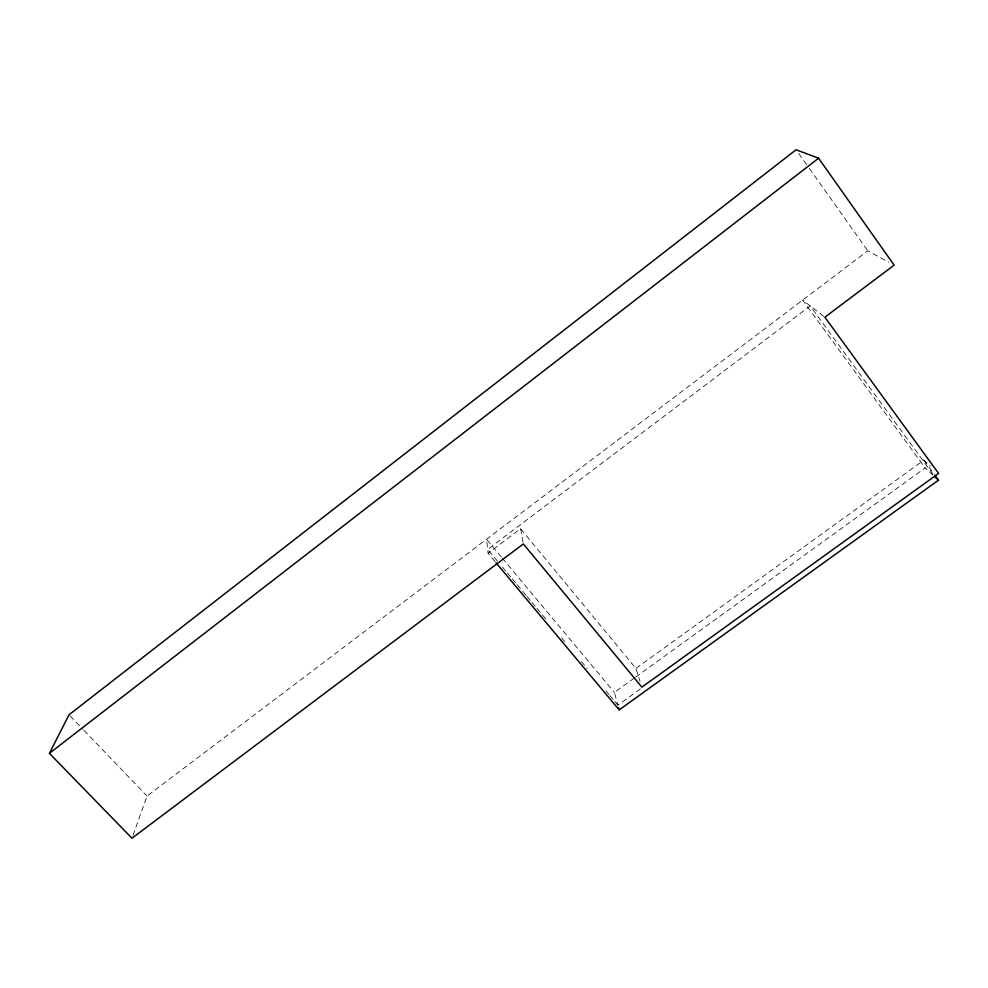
<?xml version="1.0" encoding="UTF-8"?>
<svg xmlns="http://www.w3.org/2000/svg" width="988" height="988" viewBox="0 0 988 988"><rect width="100%" height="100%" fill="white"/><g stroke="black" fill="none" stroke-linecap="round" stroke-linejoin="round"><path stroke-width="0.74" stroke-dasharray="4.94 3.71" d="M132.972 835.428L147.027 796.069L867.797 250.841L888.854 262.289M495 561.505L488.097 553.255L520.614 528.741L635.939 668.419L640.063 681.387M635.939 668.419L923.879 460.124L930.671 466.262M640.348 688.945L617.883 705.123L614.388 692.427L634.358 678.003M635.605 677.101L925.176 467.954L932.709 474.858M823.708 316.308L802.651 300.117L925.176 467.954M70.086 715.917L82.906 729.268M83.98 730.379L147.027 796.069M501.274 556.936L486.516 539.25L488.097 553.255M502.262 558.109L614.388 692.427M497.532 561.233L487.664 549.439L810.222 305.934L933.055 474.364M502.46 567.124L506.412 571.842M507.4 573.028L511.339 577.745M512.327 578.919L516.279 583.636M517.255 584.822L526.135 595.431M527.123 596.616L531.075 601.334M532.063 602.507L536.002 607.237M536.99 608.41L545.87 619.031M561.653 637.902L565.593 642.62M581.376 661.491L587.304 668.567M606.039 690.97L609.003 694.515M609.991 695.688L613.931 700.406M614.919 701.591L617.883 705.123M923.879 460.124L934.191 474.277M798.736 153.511L808.468 167.231M809.357 168.479L867.797 250.841M520.614 528.741L523.356 543.943"/><path stroke-width="1.48" d="M49.4 753.338L69.012 714.793L796.069 149.768L818.583 158.216L894.128 265.154L824.881 317.222L938.6 473.425L641.891 687.142L523.356 543.943L131.972 838.232L49.4 753.338L818.583 158.216M495.988 562.678L619.192 709.89L938.501 480.168L935.056 475.45M934.858 476.834L938.501 480.168M618.537 707.507L619.192 709.89"/></g></svg>
